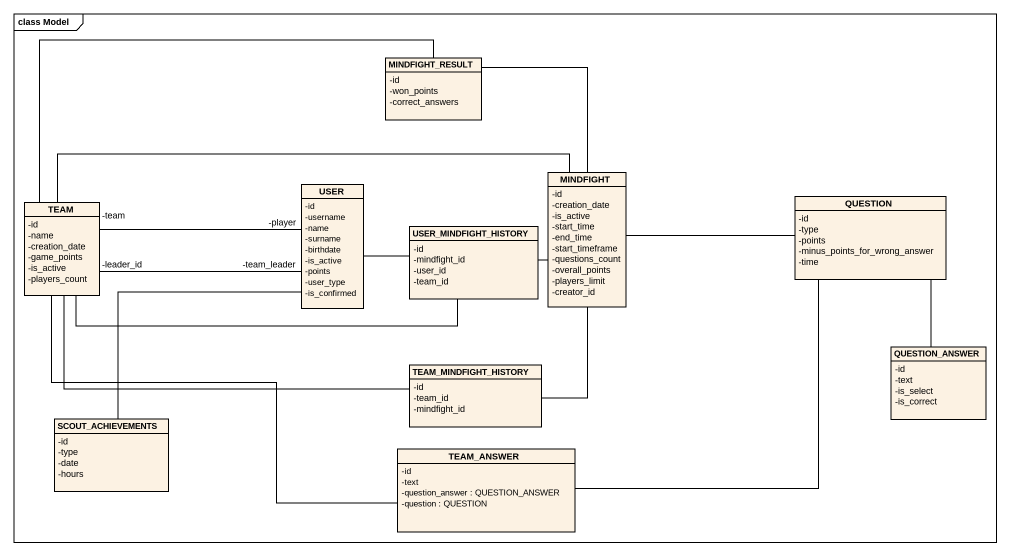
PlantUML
@startuml
mainframe class Model
hide circle
hide empty members
skinparam classAttributeIconSize 0
class MINDFIGHT_RESULT {
  -id
  -won_points
  -correct_answers
}
class USER {
  -id
  -username
  -name
  -surname
  -birthdate
  -is_active
  -points
  -user_type
  -is_confirmed
}
class MINDFIGHT {
  -id
  -creation_date
  -is_active
  -start_time
  -end_time
  -start_timeframe
  -questions_count
  -overall_points
  -players_limit
  -creator_id
}
class QUESTION {
  -id
  -type
  -points
  -minus_points_for_wrong_answer
  -time
}
class TEAM {
  -id
  -name
  -creation_date
  -game_points
  -is_active
  -players_count
}
class USER_MINDFIGHT_HISTORY {
  -id
  -mindfight_id
  -user_id
  -team_id
}
class QUESTION_ANSWER {
  -id
  -text
  -is_select
  -is_correct
}
class TEAM_MINDFIGHT_HISTORY {
  -id
  -team_id
  -mindfight_id
}
class SCOUT_ACHIEVEMENTS {
  -id
  -type
  -date
  -hours
}
class TEAM_ANSWER {
  -id
  -text
  -question_answer : QUESTION_ANSWER
  -question : QUESTION
}
MINDFIGHT_RESULT -- MINDFIGHT
USER "-player" -left- "-team" TEAM
USER "-team_leader" -left- "-leader_id" TEAM
USER -- SCOUT_ACHIEVEMENTS
MINDFIGHT -- TEAM_MINDFIGHT_HISTORY
QUESTION -left- MINDFIGHT
QUESTION -- QUESTION_ANSWER
TEAM -right- MINDFIGHT_RESULT
TEAM -right- MINDFIGHT
TEAM -right- USER_MINDFIGHT_HISTORY
TEAM -right- TEAM_MINDFIGHT_HISTORY
USER_MINDFIGHT_HISTORY -left- USER
USER_MINDFIGHT_HISTORY -right- MINDFIGHT
TEAM_ANSWER -up- QUESTION
TEAM_ANSWER -left- TEAM
@enduml
